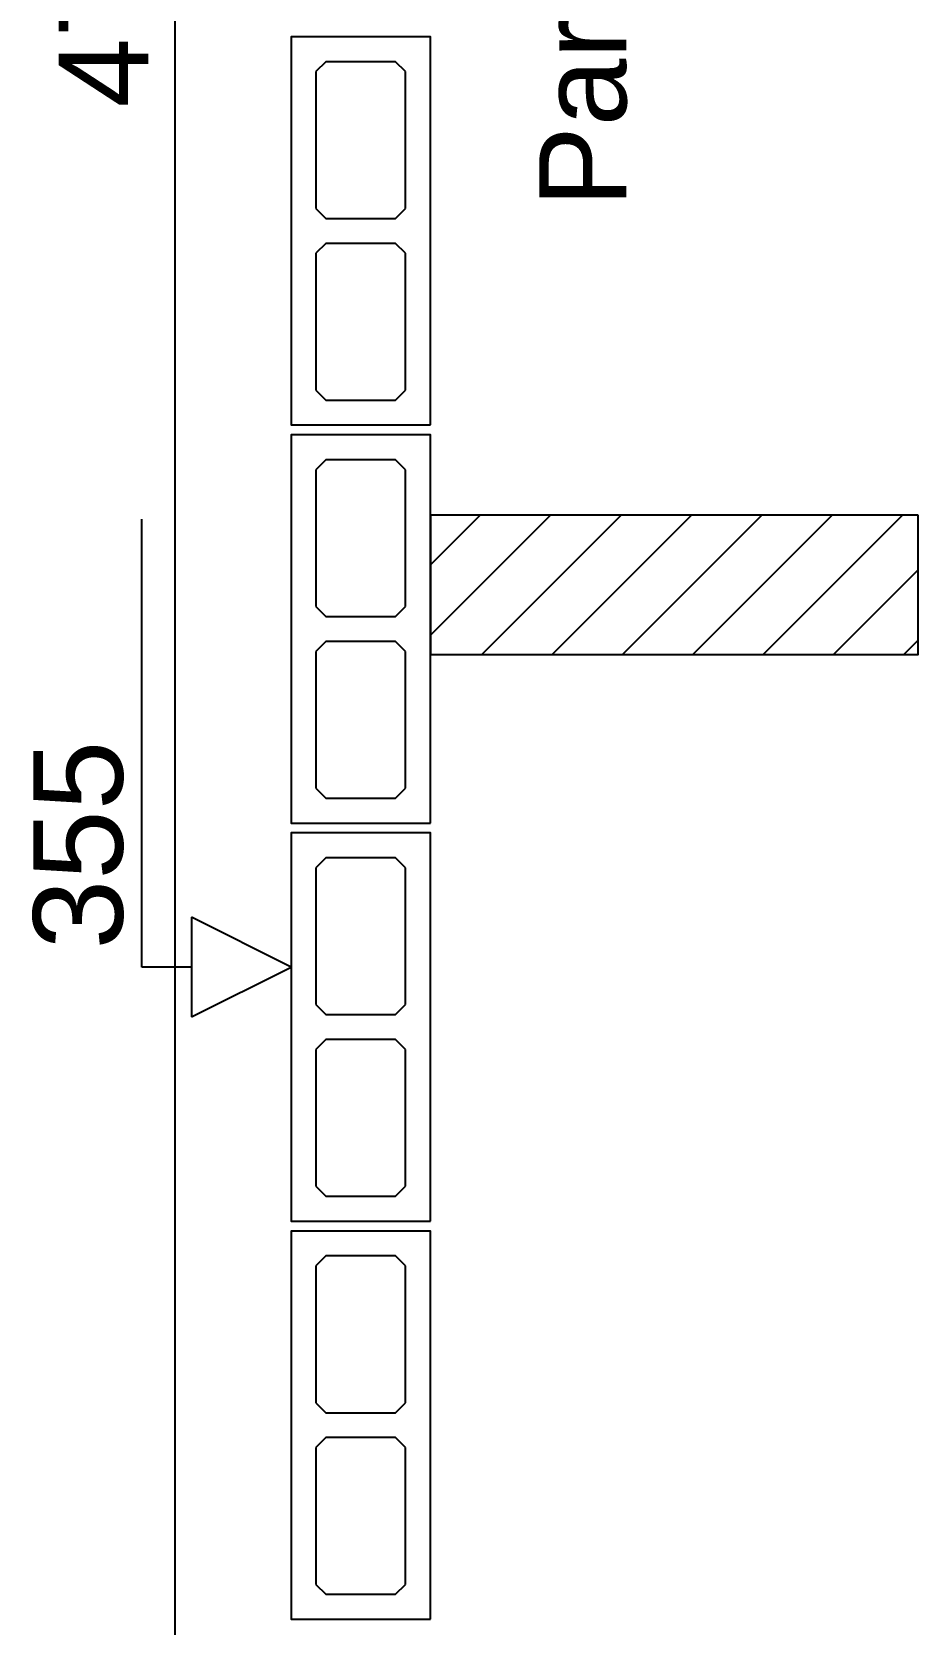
# Model space of a CAD drawing. Extents: x 0 to 119, y 0 to 84.
# Drawn here: x 32.817 to 34.598, y 41.53 to 44.73 of the extents above; entities that cross this region are included whole.
import ezdxf

# ---------------------------------------------------------------- set-up
doc = ezdxf.new("R2010")
doc.units = 0
doc.header["$MEASUREMENT"] = 0
doc.linetypes.add('ESTILO_TQS_0003', pattern=[1.5, 0.5, -0.4, 0.1, -0.5])
doc.linetypes.add('ESTILO_TQS_0005', pattern=[0.4, 0.3, -0.1])
for name, color, linetype in [('18', 6, 'CONTINUOUS'), ('27', 250, 'CONTINUOUS'), ('29', 9, 'CONTINUOUS'), ('3', 7, 'CONTINUOUS'), ('35', 255, 'CONTINUOUS')]:
    doc.layers.add(name, color=color, linetype=linetype)
doc.styles.add('TQS_ARIAL', font='arial.ttf')

msp = doc.modelspace()

# ---------------------------------------------------------------- linework, layer by layer
at = {"layer": '18', "color": 6, "linetype": 'Continuous'}
for p, q in [((33.0378, 42.850576), (33.0378, 43.750576)), ((33.3378, 42.850576), (33.1378, 42.950576)), ((33.1378, 42.950576), (33.1378, 42.750576)), ((33.1378, 42.850576), (33.0378, 42.850576)), ((33.1378, 42.750576), (33.3378, 42.850576))]:
    msp.add_line(p, q, dxfattribs=at)
at = {"layer": '27', "color": 250, "linetype": 'ESTILO_TQS_0005'}
for points in [[(33.5478, 44.355), (33.5678, 44.375), (33.5678, 44.65), (33.5478, 44.67), (33.4078, 44.67), (33.3878, 44.65), (33.3878, 44.375), (33.4078, 44.355), (33.5478, 44.355)], [(33.5478, 43.99), (33.5678, 44.01), (33.5678, 44.285), (33.5478, 44.305), (33.4078, 44.305), (33.3878, 44.285), (33.3878, 44.01), (33.4078, 43.99), (33.5478, 43.99)], [(33.5478, 43.555), (33.5678, 43.575), (33.5678, 43.85), (33.5478, 43.87), (33.4078, 43.87), (33.3878, 43.85), (33.3878, 43.575), (33.4078, 43.555), (33.5478, 43.555)], [(33.5478, 43.19), (33.5678, 43.21), (33.5678, 43.485), (33.5478, 43.505), (33.4078, 43.505), (33.3878, 43.485), (33.3878, 43.21), (33.4078, 43.19), (33.5478, 43.19)], [(33.5478, 42.755), (33.5678, 42.775), (33.5678, 43.05), (33.5478, 43.07), (33.4078, 43.07), (33.3878, 43.05), (33.3878, 42.775), (33.4078, 42.755), (33.5478, 42.755)], [(33.5478, 42.39), (33.5678, 42.41), (33.5678, 42.685), (33.5478, 42.705), (33.4078, 42.705), (33.3878, 42.685), (33.3878, 42.41), (33.4078, 42.39), (33.5478, 42.39)], [(33.5478, 41.955), (33.5678, 41.975), (33.5678, 42.25), (33.5478, 42.27), (33.4078, 42.27), (33.3878, 42.25), (33.3878, 41.975), (33.4078, 41.955), (33.5478, 41.955)], [(33.5478, 41.59), (33.5678, 41.61), (33.5678, 41.885), (33.5478, 41.905), (33.4078, 41.905), (33.3878, 41.885), (33.3878, 41.61), (33.4078, 41.59), (33.5478, 41.59)]]:
    msp.add_lwpolyline(points, dxfattribs=at)
at = {"layer": '29', "color": 9, "linetype": 'Continuous'}
for p, q in [((33.6178, 43.517295), (33.85946, 43.758955)), ((33.6178, 43.658716), (33.718039, 43.758955)), ((33.720881, 43.478955), (34.000881, 43.758955)), ((33.862303, 43.478955), (34.142303, 43.758955)), ((34.003724, 43.478955), (34.283724, 43.758955)), ((34.145145, 43.478955), (34.425145, 43.758955)), ((34.286567, 43.478955), (34.566567, 43.758955)), ((34.427988, 43.478955), (34.597962, 43.648929)), ((34.56941, 43.478955), (34.597962, 43.507507))]:
    msp.add_line(p, q, dxfattribs=at)
msp.add_lwpolyline([(34.597962, 43.758955), (33.6178, 43.758955), (33.6178, 43.478955), (34.597962, 43.478955), (34.597962, 43.758955)], dxfattribs=at)
at = {"layer": '3', "color": 7, "linetype": 'Continuous'}
for points in [[(33.6178, 43.94), (33.6178, 44.72), (33.3378, 44.72), (33.3378, 43.94), (33.6178, 43.94)], [(33.6178, 43.14), (33.6178, 43.92), (33.3378, 43.92), (33.3378, 43.14), (33.6178, 43.14)], [(33.6178, 42.34), (33.6178, 43.12), (33.3378, 43.12), (33.3378, 42.34), (33.6178, 42.34)], [(33.6178, 41.54), (33.6178, 42.32), (33.3378, 42.32), (33.3378, 41.54), (33.6178, 41.54)]]:
    msp.add_lwpolyline(points, dxfattribs=at)
at = {"layer": '35', "color": 255, "linetype": 'Continuous'}
msp.add_line((33.104834, 40.12), (33.104834, 49.54), dxfattribs=at)

# ---------------------------------------------------------------- texts
at = {"layer": '18', "color": 6, "linetype": 'ESTILO_TQS_0003', "style": 'TQS_ARIAL'}
msp.add_text('355', height=0.18, rotation=90, dxfattribs=at).set_placement((32.999555, 42.88603))
at = {"layer": '3', "color": 7, "linetype": 'Continuous', "style": 'TQS_ARIAL'}
msp.add_text('Par28', height=0.175, rotation=90, dxfattribs=at).set_placement((34.01155, 44.377138))
at = {"layer": '35', "color": 255, "linetype": 'Continuous', "style": 'TQS_ARIAL'}
msp.add_text('471', height=0.18, rotation=90, dxfattribs=at).set_placement((33.050834, 44.578))

doc.saveas('drawing.dxf')
